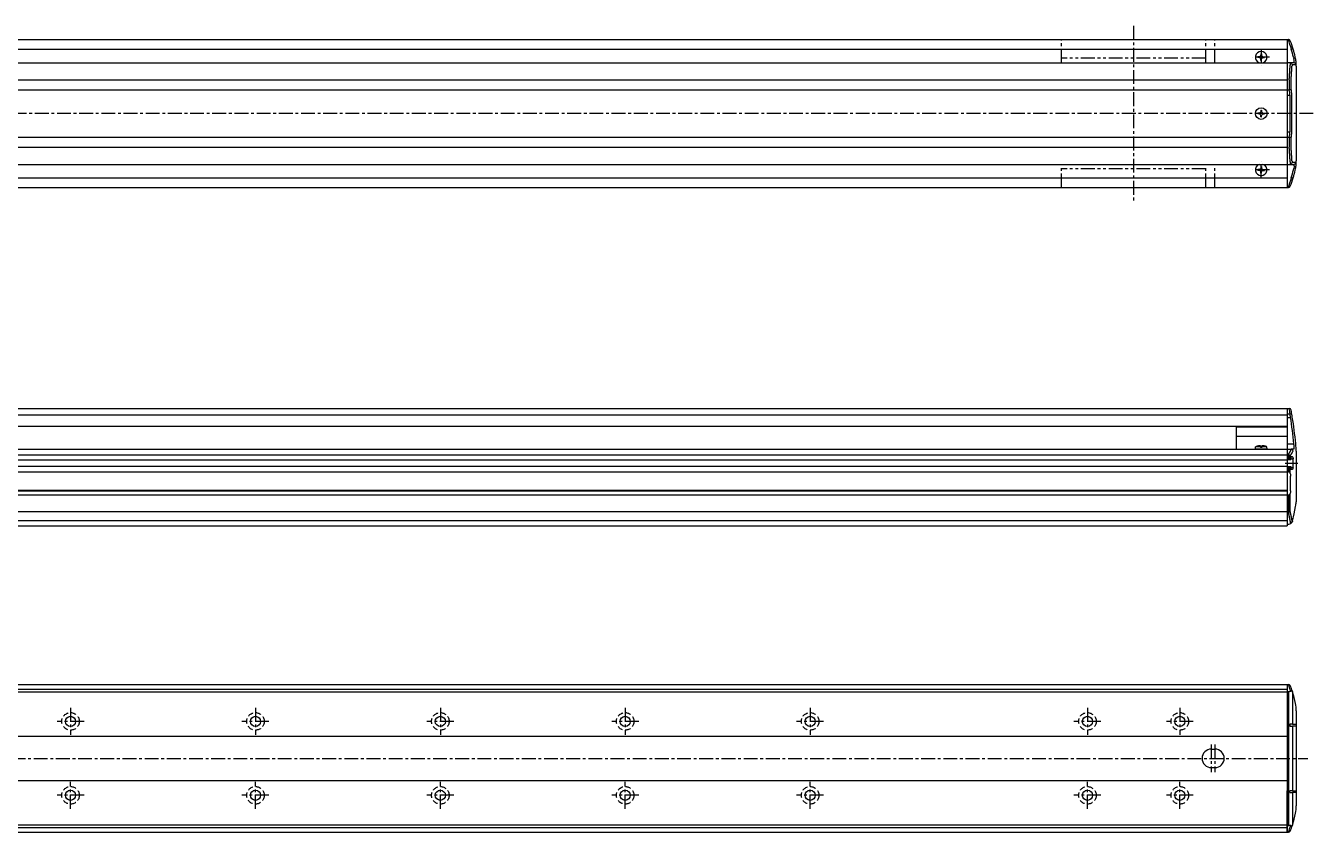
# Model space of a CAD drawing. Extents: x -693 to 700, y 35 to 506.
# Drawn here: x 3 to 700, y 69 to 506 of the extents above; entities that cross this region are included whole.
import ezdxf

# ---------------------------------------------------------------- set-up
doc = ezdxf.new("R2010")
doc.units = 0
for name, pattern in [('CENTER', [12, 7.5, -1.5, 1.5, -1.5]), ('DASHED', [4.5, 3, -1.5]), ('PHANTOM', [15, 7.5, -1.5, 1.5, -1.5, 1.5, -1.5])]:
    doc.linetypes.add(name, pattern=pattern)
doc.layers.get('0').update_dxf_attribs({"linetype": 'CONTINUOUS'})
doc.layers.add('CENTER', color=1, linetype='CENTER')

msp = doc.modelspace()

# ---------------------------------------------------------------- linework, layer by layer
at = {"color": 7, "linetype": 'CONTINUOUS'}
for p, q in [((-504.42, 498.26), (685.58, 498.26)), ((685.58, 498.26), (685.58, 418.26)), ((685.58, 498.26), (686.16, 498.26)), ((686.36, 498.26), (686.16, 498.26)), ((-258.42, 493.06), (685.58, 493.06)), ((669.83, 489.01), (669.83, 488.51)), ((670.58, 489.01), (669.83, 489.01)), ((670.58, 488.51), (669.83, 488.51)), ((671.33, 490.51), (671.33, 489.76)), ((671.33, 490.51), (671.83, 490.51)), ((671.33, 487.01), (671.33, 487.77)), ((671.83, 490.51), (671.83, 489.76)), ((671.83, 487.01), (671.83, 487.77)), ((672.57, 489.01), (673.33, 489.01)), ((672.57, 488.51), (673.33, 488.51)), ((673.33, 489.01), (673.33, 488.51)), ((687.97, 493.09), (687.82, 493.07)), ((688.97, 488.76), (689.18, 488.03)), ((690.16, 487.99), (689.94, 488.98)), ((-504.42, 485.76), (685.58, 485.76)), ((-258.42, 485.76), (685.58, 485.76)), ((671.33, 487.01), (671.83, 487.01)), ((689.25, 485.76), (685.58, 485.76)), ((688.41, 484.76), (690.24, 484.76)), ((690.48, 485.88), (690.48, 485.89)), ((690.58, 483.91), (690.58, 432.61)), ((-504.42, 476.53), (685.58, 476.53)), ((686.76, 476.51), (686.77, 476.51)), ((686.77, 476.51), (686.77, 471.02)), ((687.75, 471.6), (687.75, 476.34)), ((-504.42, 471), (685.58, 471)), ((685.58, 471.01), (686.66, 471.01)), ((685.58, 468.26), (687.09, 468.26)), ((686.77, 471.02), (686.66, 471.01)), ((687.09, 468.26), (687.09, 448.26)), ((688.08, 448.26), (688.08, 468.26)), ((671.33, 460.01), (671.33, 459.26)), ((671.33, 460.01), (671.83, 460.01)), ((671.83, 460.01), (671.83, 459.26)), ((669.83, 458.51), (669.83, 458.01)), ((670.58, 458.51), (669.83, 458.51)), ((670.58, 458.01), (669.83, 458.01)), ((671.33, 456.51), (671.33, 457.27)), ((671.33, 456.51), (671.83, 456.51)), ((671.83, 456.51), (671.83, 457.27)), ((672.57, 458.51), (673.33, 458.51)), ((672.57, 458.01), (673.33, 458.01)), ((673.33, 458.51), (673.33, 458.01)), ((685.58, 448.26), (687.09, 448.26)), ((-504.42, 445.53), (685.58, 445.53)), ((-504.42, 439.99), (685.58, 439.99)), ((685.58, 445.51), (686.66, 445.51)), ((686.66, 445.51), (686.77, 445.51)), ((686.77, 440.01), (686.76, 440.01)), ((686.77, 445.51), (686.77, 440.01)), ((687.75, 440.19), (687.75, 444.92)), ((-502.42, 430.76), (687.58, 430.76)), ((-258.42, 430.76), (685.58, 430.76)), ((669.83, 428.01), (669.83, 427.51)), ((670.58, 428.01), (669.83, 428.01)), ((670.58, 427.51), (669.83, 427.51)), ((671.33, 429.51), (671.33, 428.76)), ((671.33, 429.51), (671.83, 429.51)), ((671.33, 426.01), (671.33, 426.77)), ((671.33, 426.01), (671.83, 426.01)), ((671.83, 429.51), (671.83, 428.76)), ((671.83, 426.01), (671.83, 426.77)), ((672.57, 428.01), (673.33, 428.01)), ((672.57, 427.51), (673.33, 427.51)), ((673.33, 428.01), (673.33, 427.51)), ((685.58, 430.76), (689.25, 430.76)), ((690.24, 431.76), (688.41, 431.76)), ((688.97, 427.76), (689.18, 428.5)), ((689.94, 427.54), (690.16, 428.54)), ((690.48, 430.64), (690.48, 430.65)), ((-504.42, 418.26), (685.58, 418.26)), ((-258.42, 423.46), (685.58, 423.46)), ((685.58, 418.26), (686.16, 418.26)), ((686.16, 418.26), (686.36, 418.26)), ((687.97, 423.44), (687.82, 423.46)), ((-258.42, 298.59), (685.58, 298.59)), ((-258.42, 295.23), (685.58, 295.23)), ((685.58, 298.59), (685.58, 236.09)), ((685.58, 298.59), (685.58, 289.09)), ((685.58, 298.59), (686.76, 298.59)), ((685.58, 298.59), (685.58, 289.09)), ((685.58, 295.7), (687.27, 295.7)), ((685.58, 293.82), (687.43, 293.82)), ((686.77, 298.59), (686.76, 298.59)), ((-258.42, 289.09), (685.58, 289.09)), ((658.08, 289.09), (658.08, 276.59)), ((658.08, 288.62), (685.58, 288.62)), ((658.08, 283.63), (685.58, 283.63)), ((685.58, 279.59), (689.25, 279.59)), ((-504.42, 276.59), (685.58, 276.59)), ((-504.42, 273.59), (685.58, 273.59)), ((668.43, 276.59), (668.54, 277.89)), ((674.73, 276.59), (668.43, 276.59)), ((671.18, 277.89), (668.54, 277.89)), ((671.18, 278.48), (671.18, 277.49)), ((671.98, 277.49), (671.18, 277.49)), ((671.98, 278.48), (671.98, 277.49)), ((674.61, 277.89), (671.98, 277.89)), ((674.73, 276.59), (674.61, 277.89)), ((685.58, 276.59), (687.82, 276.59)), ((685.58, 276.59), (685.58, 235.09)), ((685.58, 273.59), (686.16, 273.59)), ((686.16, 273.59), (686.36, 273.57)), ((686.36, 273.57), (686.36, 270.99)), ((687.29, 270.99), (687.29, 273.01)), ((688.49, 272.44), (687.55, 272.44)), ((687.55, 272.44), (687.55, 270.99)), ((688.97, 276.59), (687.82, 276.59)), ((687.82, 276.59), (687.97, 276.58)), ((689.18, 276.68), (688.97, 276.59)), ((690.48, 276.91), (690.48, 276.89)), ((690.58, 275.59), (690.58, 248.09)), ((-504.42, 270.84), (685.58, 270.84)), ((-504.42, 267.34), (685.58, 267.34)), ((685.58, 270.99), (687.55, 270.99)), ((685.58, 267.19), (687.55, 267.19)), ((686.36, 267.19), (686.36, 264.32)), ((687.29, 263.52), (687.29, 267.19)), ((687.55, 271.44), (688.81, 271.44)), ((687.55, 267.19), (687.55, 265.74)), ((687.55, 266.74), (688.81, 266.74)), ((687.55, 265.74), (688.49, 265.74)), ((688.81, 266.74), (688.81, 271.44)), ((-504.42, 264.32), (685.58, 264.32)), ((685.58, 264.32), (686.36, 264.32)), ((687.43, 254.09), (687.43, 262.09)), ((-504.42, 254.39), (685.58, 254.39)), ((-504.42, 254.09), (685.58, 254.09)), ((-504.42, 251.85), (685.58, 251.85)), ((685.58, 251.85), (686.36, 251.85)), ((686.36, 251.85), (686.36, 242.59)), ((687.29, 242.85), (687.29, 252.65)), ((-504.42, 242.85), (685.58, 242.85)), ((-504.42, 238.09), (685.58, 238.09)), ((685.58, 242.59), (686.31, 242.59)), ((686.36, 242.59), (686.31, 242.59)), ((688.47, 237.62), (688.43, 237.48)), ((-504.42, 235.09), (685.58, 235.09)), ((685.58, 236.09), (686.52, 236.09)), ((-504.42, 149.3), (685.58, 149.3)), ((-504.42, 146.7), (685.58, 146.7)), ((685.58, 149.3), (685.58, 69.3)), ((685.58, 149.3), (685.58, 126.85)), ((685.58, 149.3), (686.31, 149.3)), ((686.31, 149.3), (686.36, 149.3)), ((-504.42, 145.3), (685.58, 145.3)), ((685.58, 145.55), (686.52, 145.55)), ((686.52, 73.05), (686.52, 145.55)), ((688.43, 145.51), (688.47, 145.38)), ((688.47, 145.38), (688.47, 127.8)), ((690.58, 134.95), (690.58, 83.65)), ((686.03, 127.8), (685.58, 127.8)), ((685.58, 126.85), (686.03, 126.85)), ((686.03, 127.8), (686.03, 90.8)), ((688.47, 127.8), (687.08, 127.8)), ((687.08, 127.8), (687.08, 126.8)), ((687.08, 126.8), (688.47, 126.8)), ((688.47, 127.8), (690.41, 127.8)), ((688.47, 126.8), (688.47, 91.8)), ((690.41, 126.8), (688.47, 126.8)), ((690.41, 127.8), (690.58, 127.75)), ((690.58, 126.74), (690.41, 126.8)), ((-504.42, 121.3), (685.58, 121.3)), ((644.58, 114.3), (646.58, 114.3)), ((644.58, 104.3), (646.58, 104.3)), ((-504.42, 97.3), (685.58, 97.3)), ((686.03, 91.76), (685.58, 91.75)), ((685.58, 69.3), (685.58, 91.75)), ((686.03, 90.8), (685.58, 90.8)), ((688.47, 91.8), (687.08, 91.8)), ((687.08, 90.8), (687.08, 91.8)), ((687.08, 90.8), (688.47, 90.8)), ((688.47, 91.8), (690.41, 91.8)), ((688.47, 90.8), (688.47, 73.22)), ((690.41, 90.8), (688.47, 90.8)), ((690.41, 91.8), (690.58, 91.86)), ((690.58, 90.86), (690.41, 90.8)), ((-504.42, 73.3), (685.58, 73.3)), ((-504.42, 71.9), (685.58, 71.9)), ((685.58, 73.05), (686.52, 73.05)), ((688.47, 73.22), (688.43, 73.09)), ((-504.42, 69.3), (685.58, 69.3)), ((685.58, 69.3), (686.31, 69.3)), ((686.36, 69.3), (686.31, 69.3))]:
    msp.add_line(p, q, dxfattribs=at)
at = {"color": 3, "linetype": 'PHANTOM'}
for p, q in [((563.58, 485.76), (563.58, 498.26)), ((641.58, 485.76), (641.58, 498.26)), ((646.58, 485.76), (646.58, 498.26)), ((641.58, 488.26), (563.58, 488.26)), ((563.58, 418.26), (563.58, 430.76)), ((641.58, 428.26), (563.58, 428.26)), ((641.58, 418.26), (641.58, 430.76)), ((646.58, 418.26), (646.58, 430.76))]:
    msp.add_line(p, q, dxfattribs=at)
at = {"color": 7, "linetype": 'CONTINUOUS'}
for points in [[(688.86, 493.09), (688.86, 493.09), (688.85, 493.11), (688.74, 493.17), (688.54, 493.18), (688.28, 493.15), (687.97, 493.09)], [(689.48, 486.57), (689.39, 487.13), (689.18, 488.03)], [(689.48, 429.96), (689.39, 429.4), (689.18, 428.5)], [(688.86, 423.44), (688.86, 423.44), (688.85, 423.42), (688.74, 423.36), (688.54, 423.35), (688.28, 423.38), (687.97, 423.44)], [(687.43, 293.82), (687.39, 294.24), (687.34, 294.87), (687.3, 295.37), (687.27, 295.7)], [(688.49, 272.44), (688.5, 272.44), (688.61, 272.37), (688.7, 272.2), (688.76, 271.96), (688.8, 271.66), (688.81, 271.44)], [(689.18, 276.68), (689.39, 277.07), (689.48, 277.54)], [(688.81, 266.74), (688.81, 266.64), (688.78, 266.32), (688.72, 266.03), (688.63, 265.83), (688.52, 265.74), (688.49, 265.74)], [(687.29, 263.52), (687.37, 263.03), (687.43, 262.09)], [(687.43, 254.09), (687.41, 253.54), (687.29, 252.65)], [(688.47, 237.62), (689.38, 241.71), (690.16, 245.67)], [(688.43, 145.51), (688.38, 145.61), (688.23, 145.74), (687.98, 145.8), (687.58, 145.73)], [(690.16, 139.03), (689.38, 142.3), (688.47, 145.38)], [(688.47, 73.22), (689.38, 76.31), (690.16, 79.58)], [(687.58, 72.88), (687.79, 72.82), (688.1, 72.82), (688.32, 72.92), (688.43, 73.09)]]:
    msp.add_lwpolyline(points, dxfattribs=at)
for points in [[(686.76, 476.51, 0), (686.76, 476.58, 0), (686.77, 476.64, 0), (686.77, 476.7, 0), (686.77, 476.76, 0), (686.78, 476.82, 0), (686.78, 476.89, 0), (686.79, 476.95, 0), (686.79, 477.01, 0), (686.79, 477.07, 0), (686.8, 477.13, 0), (686.8, 477.19, 0), (686.81, 477.26, 0), (686.81, 477.32, 0), (686.82, 477.38, 0), (686.82, 477.44, 0), (686.82, 477.5, 0), (686.83, 477.57, 0), (686.83, 477.63, 0), (686.84, 477.69, 0), (686.84, 477.75, 0), (686.85, 477.81, 0), (686.85, 477.88, 0), (686.85, 477.94, 0), (686.86, 478, 0), (686.86, 478.06, 0), (686.87, 478.12, 0), (686.87, 478.19, 0), (686.87, 478.25, 0), (686.88, 478.31, 0), (686.88, 478.37, 0), (686.89, 478.43, 0), (686.89, 478.5, 0), (686.89, 478.56, 0), (686.9, 478.62, 0), (686.9, 478.68, 0), (686.91, 478.74, 0), (686.91, 478.81, 0), (686.91, 478.87, 0), (686.92, 478.93, 0), (686.92, 478.99, 0), (686.93, 479.05, 0), (686.93, 479.12, 0), (686.93, 479.18, 0), (686.94, 479.24, 0), (686.94, 479.3, 0), (686.95, 479.36, 0), (686.95, 479.42, 0), (686.96, 479.49, 0), (686.96, 479.55, 0), (686.96, 479.61, 0), (686.97, 479.67, 0), (686.97, 479.74, 0), (686.98, 479.8, 0), (686.98, 479.86, 0), (686.98, 479.92, 0), (686.99, 479.98, 0), (686.99, 480.05, 0), (687, 480.11, 0), (687, 480.17, 0), (687, 480.23, 0), (687.01, 480.29, 0), (687.01, 480.36, 0), (687.01, 480.42, 0), (687.02, 480.48, 0), (687.02, 480.54, 0), (687.03, 480.6, 0), (687.03, 480.67, 0), (687.03, 480.73, 0), (687.04, 480.79, 0), (687.04, 480.85, 0), (687.05, 480.91, 0), (687.05, 480.98, 0), (687.05, 481.04, 0), (687.06, 481.1, 0), (687.06, 481.16, 0), (687.07, 481.22, 0), (687.07, 481.29, 0), (687.08, 481.35, 0), (687.08, 481.41, 0), (687.08, 481.47, 0), (687.09, 481.53, 0), (687.09, 481.59, 0), (687.1, 481.66, 0), (687.1, 481.72, 0), (687.1, 481.78, 0), (687.11, 481.84, 0), (687.11, 481.9, 0), (687.11, 481.97, 0), (687.12, 482.03, 0), (687.12, 482.09, 0), (687.13, 482.15, 0), (687.13, 482.21, 0), (687.13, 482.28, 0), (687.14, 482.34, 0), (687.14, 482.4, 0), (687.15, 482.46, 0), (687.15, 482.52, 0), (687.15, 482.59, 0), (687.16, 482.65, 0), (687.16, 482.71, 0), (687.16, 482.77, 0), (687.17, 482.83, 0), (687.17, 482.9, 0), (687.18, 482.96, 0), (687.18, 483.02, 0), (687.18, 483.08, 0), (687.19, 483.14, 0), (687.19, 483.21, 0), (687.2, 483.27, 0), (687.2, 483.33, 0), (687.2, 483.39, 0), (687.21, 483.45, 0), (687.21, 483.52, 0), (687.22, 483.58, 0), (687.22, 483.64, 0), (687.22, 483.7, 0), (687.23, 483.77, 0), (687.23, 483.83, 0), (687.23, 483.89, 0), (687.24, 483.95, 0), (687.24, 484.01, 0), (687.25, 484.08, 0), (687.25, 484.14, 0), (687.25, 484.2, 0), (687.26, 484.26, 0), (687.26, 484.32, 0), (687.27, 484.39, 0), (687.27, 484.45, 0)], [(687.75, 476.34, 0), (687.76, 476.4, 0), (687.76, 476.46, 0), (687.76, 476.52, 0), (687.77, 476.58, 0), (687.77, 476.64, 0), (687.78, 476.7, 0), (687.78, 476.76, 0), (687.78, 476.82, 0), (687.79, 476.88, 0), (687.79, 476.94, 0), (687.8, 477, 0), (687.8, 477.06, 0), (687.8, 477.13, 0), (687.81, 477.19, 0), (687.81, 477.25, 0), (687.82, 477.31, 0), (687.82, 477.37, 0), (687.83, 477.43, 0), (687.83, 477.49, 0), (687.83, 477.55, 0), (687.84, 477.61, 0), (687.84, 477.67, 0), (687.85, 477.73, 0), (687.85, 477.79, 0), (687.85, 477.85, 0), (687.86, 477.91, 0), (687.86, 477.97, 0), (687.87, 478.04, 0), (687.87, 478.1, 0), (687.87, 478.16, 0), (687.88, 478.22, 0), (687.88, 478.28, 0), (687.89, 478.34, 0), (687.89, 478.4, 0), (687.89, 478.46, 0), (687.9, 478.52, 0), (687.9, 478.58, 0), (687.91, 478.64, 0), (687.91, 478.7, 0), (687.91, 478.76, 0), (687.92, 478.82, 0), (687.92, 478.88, 0), (687.93, 478.94, 0), (687.93, 479.01, 0), (687.93, 479.07, 0), (687.94, 479.13, 0), (687.94, 479.19, 0), (687.95, 479.25, 0), (687.95, 479.31, 0), (687.95, 479.37, 0), (687.96, 479.43, 0), (687.96, 479.49, 0), (687.97, 479.55, 0), (687.97, 479.61, 0), (687.97, 479.67, 0), (687.98, 479.73, 0), (687.98, 479.8, 0), (687.99, 479.86, 0), (687.99, 479.92, 0), (687.99, 479.98, 0), (688, 480.04, 0), (688, 480.1, 0), (688, 480.16, 0), (688.01, 480.22, 0), (688.01, 480.28, 0), (688.02, 480.34, 0), (688.02, 480.4, 0), (688.02, 480.46, 0), (688.03, 480.52, 0), (688.03, 480.58, 0), (688.04, 480.64, 0), (688.04, 480.7, 0), (688.04, 480.77, 0), (688.05, 480.83, 0), (688.05, 480.89, 0), (688.06, 480.95, 0), (688.06, 481.01, 0), (688.06, 481.07, 0), (688.07, 481.13, 0), (688.07, 481.19, 0), (688.08, 481.25, 0), (688.08, 481.31, 0), (688.08, 481.37, 0), (688.09, 481.43, 0), (688.09, 481.49, 0), (688.1, 481.55, 0), (688.1, 481.62, 0), (688.1, 481.68, 0), (688.11, 481.74, 0), (688.11, 481.8, 0), (688.11, 481.86, 0), (688.12, 481.92, 0), (688.12, 481.98, 0), (688.13, 482.04, 0), (688.13, 482.1, 0), (688.13, 482.16, 0), (688.14, 482.22, 0), (688.14, 482.28, 0), (688.14, 482.35, 0), (688.15, 482.4, 0), (688.15, 482.47, 0), (688.16, 482.53, 0), (688.16, 482.59, 0), (688.16, 482.65, 0), (688.17, 482.71, 0), (688.17, 482.77, 0), (688.18, 482.83, 0), (688.18, 482.89, 0), (688.18, 482.95, 0), (688.19, 483.01, 0), (688.19, 483.07, 0), (688.2, 483.13, 0), (688.2, 483.19, 0), (688.2, 483.26, 0), (688.21, 483.32, 0), (688.21, 483.38, 0), (688.21, 483.44, 0), (688.22, 483.5, 0), (688.22, 483.56, 0), (688.23, 483.62, 0), (688.23, 483.68, 0), (688.23, 483.74, 0), (688.24, 483.8, 0), (688.24, 483.86, 0), (688.25, 483.92, 0), (688.25, 483.99, 0), (688.25, 484.05, 0), (688.26, 484.11, 0)], [(687.27, 432.08, 0), (687.27, 432.14, 0), (687.26, 432.2, 0), (687.26, 432.27, 0), (687.25, 432.33, 0), (687.25, 432.39, 0), (687.25, 432.45, 0), (687.24, 432.51, 0), (687.24, 432.58, 0), (687.23, 432.64, 0), (687.23, 432.7, 0), (687.23, 432.76, 0), (687.22, 432.82, 0), (687.22, 432.89, 0), (687.22, 432.95, 0), (687.21, 433.01, 0), (687.21, 433.07, 0), (687.2, 433.13, 0), (687.2, 433.2, 0), (687.2, 433.26, 0), (687.19, 433.32, 0), (687.19, 433.38, 0), (687.18, 433.44, 0), (687.18, 433.51, 0), (687.18, 433.57, 0), (687.17, 433.63, 0), (687.17, 433.69, 0), (687.16, 433.76, 0), (687.16, 433.82, 0), (687.16, 433.88, 0), (687.15, 433.94, 0), (687.15, 434, 0), (687.15, 434.07, 0), (687.14, 434.13, 0), (687.14, 434.19, 0), (687.13, 434.25, 0), (687.13, 434.31, 0), (687.13, 434.38, 0), (687.12, 434.44, 0), (687.12, 434.5, 0), (687.11, 434.56, 0), (687.11, 434.62, 0), (687.11, 434.69, 0), (687.1, 434.75, 0), (687.1, 434.81, 0), (687.1, 434.87, 0), (687.09, 434.93, 0), (687.09, 435, 0), (687.08, 435.06, 0), (687.08, 435.12, 0), (687.08, 435.18, 0), (687.07, 435.24, 0), (687.07, 435.31, 0), (687.06, 435.37, 0), (687.06, 435.43, 0), (687.05, 435.49, 0), (687.05, 435.55, 0), (687.05, 435.62, 0), (687.04, 435.68, 0), (687.04, 435.74, 0), (687.03, 435.8, 0), (687.03, 435.86, 0), (687.03, 435.93, 0), (687.02, 435.99, 0), (687.02, 436.05, 0), (687.01, 436.11, 0), (687.01, 436.17, 0), (687.01, 436.24, 0), (687, 436.3, 0), (687, 436.36, 0), (687, 436.42, 0), (686.99, 436.48, 0), (686.99, 436.55, 0), (686.98, 436.61, 0), (686.98, 436.67, 0), (686.98, 436.73, 0), (686.97, 436.79, 0), (686.97, 436.86, 0), (686.96, 436.92, 0), (686.96, 436.98, 0), (686.96, 437.04, 0), (686.95, 437.1, 0), (686.95, 437.17, 0), (686.94, 437.23, 0), (686.94, 437.29, 0), (686.93, 437.35, 0), (686.93, 437.41, 0), (686.93, 437.48, 0), (686.92, 437.54, 0), (686.92, 437.6, 0), (686.91, 437.66, 0), (686.91, 437.72, 0), (686.91, 437.79, 0), (686.9, 437.85, 0), (686.9, 437.91, 0), (686.89, 437.97, 0), (686.89, 438.03, 0), (686.89, 438.1, 0), (686.88, 438.16, 0), (686.88, 438.22, 0), (686.87, 438.28, 0), (686.87, 438.34, 0), (686.87, 438.4, 0), (686.86, 438.47, 0), (686.86, 438.53, 0), (686.85, 438.59, 0), (686.85, 438.65, 0), (686.85, 438.71, 0), (686.84, 438.78, 0), (686.84, 438.84, 0), (686.83, 438.9, 0), (686.83, 438.96, 0), (686.82, 439.02, 0), (686.82, 439.09, 0), (686.82, 439.15, 0), (686.81, 439.21, 0), (686.81, 439.27, 0), (686.8, 439.33, 0), (686.8, 439.39, 0), (686.79, 439.46, 0), (686.79, 439.52, 0), (686.79, 439.58, 0), (686.78, 439.64, 0), (686.78, 439.7, 0), (686.77, 439.77, 0), (686.77, 439.83, 0), (686.77, 439.89, 0), (686.76, 439.95, 0), (686.76, 440.01, 0)], [(688.26, 432.42, 0), (688.25, 432.48, 0), (688.25, 432.54, 0), (688.25, 432.61, 0), (688.24, 432.66, 0), (688.24, 432.73, 0), (688.23, 432.79, 0), (688.23, 432.85, 0), (688.23, 432.91, 0), (688.22, 432.97, 0), (688.22, 433.03, 0), (688.21, 433.09, 0), (688.21, 433.15, 0), (688.21, 433.21, 0), (688.2, 433.27, 0), (688.2, 433.33, 0), (688.2, 433.39, 0), (688.19, 433.45, 0), (688.19, 433.52, 0), (688.18, 433.58, 0), (688.18, 433.64, 0), (688.18, 433.7, 0), (688.17, 433.76, 0), (688.17, 433.82, 0), (688.16, 433.88, 0), (688.16, 433.94, 0), (688.16, 434, 0), (688.15, 434.06, 0), (688.15, 434.12, 0), (688.14, 434.18, 0), (688.14, 434.25, 0), (688.14, 434.31, 0), (688.13, 434.37, 0), (688.13, 434.43, 0), (688.13, 434.49, 0), (688.12, 434.55, 0), (688.12, 434.61, 0), (688.11, 434.67, 0), (688.11, 434.73, 0), (688.11, 434.79, 0), (688.1, 434.85, 0), (688.1, 434.91, 0), (688.1, 434.97, 0), (688.09, 435.03, 0), (688.09, 435.1, 0), (688.08, 435.16, 0), (688.08, 435.22, 0), (688.08, 435.28, 0), (688.07, 435.34, 0), (688.07, 435.4, 0), (688.06, 435.46, 0), (688.06, 435.52, 0), (688.06, 435.58, 0), (688.05, 435.64, 0), (688.05, 435.7, 0), (688.04, 435.76, 0), (688.04, 435.82, 0), (688.04, 435.88, 0), (688.03, 435.94, 0), (688.03, 436, 0), (688.02, 436.07, 0), (688.02, 436.13, 0), (688.02, 436.19, 0), (688.01, 436.25, 0), (688.01, 436.31, 0), (688, 436.37, 0), (688, 436.43, 0), (688, 436.49, 0), (687.99, 436.55, 0), (687.99, 436.61, 0), (687.99, 436.67, 0), (687.98, 436.73, 0), (687.98, 436.79, 0), (687.97, 436.85, 0), (687.97, 436.92, 0), (687.97, 436.98, 0), (687.96, 437.04, 0), (687.96, 437.1, 0), (687.95, 437.16, 0), (687.95, 437.22, 0), (687.95, 437.28, 0), (687.94, 437.34, 0), (687.94, 437.4, 0), (687.93, 437.46, 0), (687.93, 437.52, 0), (687.93, 437.58, 0), (687.92, 437.64, 0), (687.92, 437.7, 0), (687.91, 437.76, 0), (687.91, 437.83, 0), (687.91, 437.89, 0), (687.9, 437.95, 0), (687.9, 438.01, 0), (687.89, 438.07, 0), (687.89, 438.13, 0), (687.89, 438.19, 0), (687.88, 438.25, 0), (687.88, 438.31, 0), (687.87, 438.37, 0), (687.87, 438.43, 0), (687.87, 438.49, 0), (687.86, 438.55, 0), (687.86, 438.61, 0), (687.85, 438.68, 0), (687.85, 438.74, 0), (687.85, 438.8, 0), (687.84, 438.86, 0), (687.84, 438.92, 0), (687.83, 438.98, 0), (687.83, 439.04, 0), (687.83, 439.1, 0), (687.82, 439.16, 0), (687.82, 439.22, 0), (687.81, 439.28, 0), (687.81, 439.34, 0), (687.8, 439.4, 0), (687.8, 439.46, 0), (687.8, 439.52, 0), (687.79, 439.58, 0), (687.79, 439.64, 0), (687.78, 439.71, 0), (687.78, 439.77, 0), (687.78, 439.83, 0), (687.77, 439.89, 0), (687.77, 439.95, 0), (687.76, 440.01, 0), (687.76, 440.07, 0), (687.76, 440.13, 0), (687.75, 440.19, 0)], [(671.18, 278.48, 0), (671.16, 278.48, 0), (671.13, 278.48, 0), (671.11, 278.47, 0), (671.09, 278.47, 0), (671.07, 278.47, 0), (671.05, 278.47, 0), (671.03, 278.47, 0), (671.01, 278.47, 0), (670.99, 278.46, 0), (670.97, 278.46, 0), (670.94, 278.46, 0), (670.92, 278.46, 0), (670.9, 278.46, 0), (670.88, 278.46, 0), (670.86, 278.45, 0), (670.84, 278.45, 0), (670.82, 278.45, 0), (670.8, 278.45, 0), (670.77, 278.45, 0), (670.75, 278.44, 0), (670.73, 278.44, 0), (670.71, 278.44, 0), (670.69, 278.44, 0), (670.67, 278.44, 0), (670.65, 278.43, 0), (670.63, 278.43, 0), (670.61, 278.43, 0), (670.59, 278.43, 0), (670.56, 278.42, 0), (670.54, 278.42, 0), (670.52, 278.42, 0), (670.5, 278.41, 0), (670.48, 278.41, 0), (670.46, 278.41, 0), (670.44, 278.4, 0), (670.42, 278.4, 0), (670.4, 278.4, 0), (670.38, 278.4, 0), (670.35, 278.39, 0), (670.33, 278.39, 0), (670.31, 278.39, 0), (670.29, 278.38, 0), (670.27, 278.38, 0), (670.25, 278.38, 0), (670.23, 278.37, 0), (670.21, 278.37, 0), (670.19, 278.37, 0), (670.17, 278.36, 0), (670.14, 278.36, 0), (670.12, 278.35, 0), (670.1, 278.35, 0), (670.08, 278.35, 0), (670.06, 278.34, 0), (670.04, 278.34, 0), (670.02, 278.33, 0), (670, 278.33, 0), (669.98, 278.32, 0), (669.96, 278.32, 0), (669.94, 278.32, 0), (669.92, 278.31, 0), (669.9, 278.31, 0), (669.88, 278.3, 0), (669.85, 278.3, 0), (669.83, 278.29, 0), (669.81, 278.29, 0), (669.79, 278.29, 0), (669.77, 278.28, 0), (669.75, 278.27, 0), (669.73, 278.27, 0), (669.71, 278.26, 0), (669.69, 278.26, 0), (669.67, 278.25, 0), (669.65, 278.25, 0), (669.63, 278.25, 0), (669.61, 278.24, 0), (669.59, 278.24, 0), (669.57, 278.23, 0), (669.55, 278.22, 0), (669.52, 278.22, 0), (669.5, 278.21, 0), (669.48, 278.21, 0), (669.46, 278.2, 0), (669.44, 278.2, 0), (669.42, 278.19, 0), (669.4, 278.19, 0), (669.38, 278.18, 0), (669.36, 278.17, 0), (669.34, 278.17, 0), (669.32, 278.16, 0), (669.3, 278.15, 0), (669.28, 278.15, 0), (669.26, 278.14, 0), (669.24, 278.14, 0), (669.22, 278.13, 0), (669.2, 278.12, 0), (669.18, 278.12, 0), (669.16, 278.11, 0), (669.14, 278.11, 0), (669.12, 278.1, 0), (669.1, 278.09, 0), (669.08, 278.09, 0), (669.06, 278.08, 0), (669.04, 278.07, 0), (669.02, 278.06, 0), (669, 278.06, 0), (668.98, 278.05, 0), (668.96, 278.05, 0), (668.94, 278.04, 0), (668.92, 278.03, 0), (668.9, 278.02, 0), (668.88, 278.02, 0), (668.86, 278.01, 0), (668.84, 278, 0), (668.82, 278, 0), (668.8, 277.99, 0), (668.78, 277.98, 0), (668.76, 277.97, 0), (668.74, 277.96, 0), (668.72, 277.96, 0), (668.7, 277.95, 0), (668.68, 277.94, 0), (668.66, 277.93, 0), (668.64, 277.93, 0), (668.62, 277.92, 0), (668.6, 277.91, 0), (668.58, 277.9, 0), (668.56, 277.89, 0), (668.54, 277.89, 0)], [(674.61, 277.89, 0), (674.59, 277.89, 0), (674.57, 277.9, 0), (674.55, 277.91, 0), (674.53, 277.92, 0), (674.51, 277.93, 0), (674.5, 277.93, 0), (674.48, 277.94, 0), (674.46, 277.95, 0), (674.44, 277.96, 0), (674.42, 277.96, 0), (674.4, 277.97, 0), (674.38, 277.98, 0), (674.36, 277.99, 0), (674.34, 278, 0), (674.32, 278, 0), (674.3, 278.01, 0), (674.28, 278.02, 0), (674.26, 278.02, 0), (674.24, 278.03, 0), (674.22, 278.04, 0), (674.2, 278.05, 0), (674.18, 278.05, 0), (674.16, 278.06, 0), (674.14, 278.06, 0), (674.12, 278.07, 0), (674.1, 278.08, 0), (674.08, 278.09, 0), (674.06, 278.09, 0), (674.04, 278.1, 0), (674.02, 278.11, 0), (674, 278.11, 0), (673.98, 278.12, 0), (673.95, 278.12, 0), (673.93, 278.13, 0), (673.91, 278.14, 0), (673.89, 278.14, 0), (673.87, 278.15, 0), (673.85, 278.15, 0), (673.83, 278.16, 0), (673.81, 278.17, 0), (673.79, 278.17, 0), (673.77, 278.18, 0), (673.75, 278.19, 0), (673.73, 278.19, 0), (673.71, 278.2, 0), (673.69, 278.2, 0), (673.67, 278.21, 0), (673.65, 278.21, 0), (673.63, 278.22, 0), (673.61, 278.22, 0), (673.59, 278.23, 0), (673.57, 278.24, 0), (673.55, 278.24, 0), (673.53, 278.25, 0), (673.51, 278.25, 0), (673.49, 278.25, 0), (673.47, 278.26, 0), (673.44, 278.26, 0), (673.42, 278.27, 0), (673.4, 278.27, 0), (673.38, 278.28, 0), (673.36, 278.29, 0), (673.34, 278.29, 0), (673.32, 278.29, 0), (673.3, 278.3, 0), (673.28, 278.3, 0), (673.26, 278.31, 0), (673.24, 278.31, 0), (673.22, 278.32, 0), (673.2, 278.32, 0), (673.17, 278.32, 0), (673.15, 278.33, 0), (673.13, 278.33, 0), (673.11, 278.34, 0), (673.09, 278.34, 0), (673.07, 278.35, 0), (673.05, 278.35, 0), (673.03, 278.35, 0), (673.01, 278.36, 0), (672.99, 278.36, 0), (672.97, 278.37, 0), (672.95, 278.37, 0), (672.92, 278.37, 0), (672.9, 278.38, 0), (672.88, 278.38, 0), (672.86, 278.38, 0), (672.84, 278.39, 0), (672.82, 278.39, 0), (672.8, 278.39, 0), (672.78, 278.4, 0), (672.76, 278.4, 0), (672.74, 278.4, 0), (672.72, 278.4, 0), (672.69, 278.41, 0), (672.67, 278.41, 0), (672.65, 278.41, 0), (672.63, 278.42, 0), (672.61, 278.42, 0), (672.59, 278.42, 0), (672.57, 278.43, 0), (672.55, 278.43, 0), (672.53, 278.43, 0), (672.5, 278.43, 0), (672.48, 278.44, 0), (672.46, 278.44, 0), (672.44, 278.44, 0), (672.42, 278.44, 0), (672.4, 278.44, 0), (672.38, 278.45, 0), (672.36, 278.45, 0), (672.34, 278.45, 0), (672.32, 278.45, 0), (672.29, 278.45, 0), (672.27, 278.46, 0), (672.25, 278.46, 0), (672.23, 278.46, 0), (672.21, 278.46, 0), (672.19, 278.46, 0), (672.17, 278.46, 0), (672.15, 278.47, 0), (672.12, 278.47, 0), (672.1, 278.47, 0), (672.08, 278.47, 0), (672.06, 278.47, 0), (672.04, 278.47, 0), (672.02, 278.48, 0), (672, 278.48, 0), (671.98, 278.48, 0)], [(686.16, 273.59, 0), (686.18, 273.61, 0), (686.19, 273.63, 0), (686.21, 273.66, 0), (686.23, 273.68, 0), (686.24, 273.7, 0), (686.26, 273.73, 0), (686.27, 273.75, 0), (686.29, 273.77, 0), (686.3, 273.79, 0), (686.32, 273.82, 0), (686.34, 273.84, 0), (686.35, 273.86, 0), (686.37, 273.89, 0), (686.38, 273.91, 0), (686.4, 273.93, 0), (686.41, 273.95, 0), (686.43, 273.98, 0), (686.44, 274, 0), (686.46, 274.02, 0), (686.48, 274.05, 0), (686.49, 274.07, 0), (686.51, 274.09, 0), (686.52, 274.12, 0), (686.54, 274.14, 0), (686.55, 274.16, 0), (686.57, 274.19, 0), (686.58, 274.21, 0), (686.6, 274.23, 0), (686.61, 274.26, 0), (686.63, 274.28, 0), (686.64, 274.3, 0), (686.66, 274.32, 0), (686.67, 274.35, 0), (686.69, 274.37, 0), (686.7, 274.39, 0), (686.72, 274.42, 0), (686.73, 274.44, 0), (686.75, 274.46, 0), (686.76, 274.49, 0), (686.78, 274.51, 0), (686.79, 274.53, 0), (686.81, 274.56, 0), (686.82, 274.58, 0), (686.84, 274.6, 0), (686.85, 274.63, 0), (686.87, 274.65, 0), (686.88, 274.67, 0), (686.89, 274.7, 0), (686.91, 274.72, 0), (686.92, 274.74, 0), (686.94, 274.77, 0), (686.95, 274.79, 0), (686.97, 274.81, 0), (686.98, 274.84, 0), (687, 274.86, 0), (687.01, 274.88, 0), (687.02, 274.91, 0), (687.04, 274.93, 0), (687.05, 274.95, 0), (687.07, 274.98, 0), (687.08, 275, 0), (687.1, 275.02, 0), (687.11, 275.05, 0), (687.12, 275.07, 0), (687.14, 275.09, 0), (687.15, 275.12, 0), (687.17, 275.14, 0), (687.18, 275.16, 0), (687.19, 275.19, 0), (687.21, 275.21, 0), (687.22, 275.23, 0), (687.24, 275.26, 0), (687.25, 275.28, 0), (687.26, 275.3, 0), (687.28, 275.33, 0), (687.29, 275.35, 0), (687.3, 275.37, 0), (687.32, 275.4, 0), (687.33, 275.42, 0), (687.35, 275.44, 0), (687.36, 275.47, 0), (687.37, 275.49, 0), (687.39, 275.51, 0), (687.4, 275.54, 0), (687.41, 275.56, 0), (687.43, 275.58, 0), (687.44, 275.61, 0), (687.46, 275.63, 0), (687.47, 275.65, 0), (687.48, 275.68, 0), (687.5, 275.7, 0), (687.51, 275.73, 0), (687.52, 275.75, 0), (687.53, 275.77, 0), (687.55, 275.8, 0), (687.56, 275.82, 0), (687.57, 275.84, 0), (687.59, 275.87, 0), (687.6, 275.89, 0), (687.61, 275.91, 0), (687.63, 275.94, 0), (687.64, 275.96, 0), (687.65, 275.99, 0), (687.66, 276.01, 0), (687.68, 276.03, 0), (687.69, 276.06, 0), (687.7, 276.08, 0), (687.72, 276.1, 0), (687.73, 276.13, 0), (687.74, 276.15, 0), (687.75, 276.17, 0), (687.77, 276.2, 0), (687.78, 276.22, 0), (687.79, 276.25, 0), (687.81, 276.27, 0), (687.82, 276.29, 0), (687.83, 276.32, 0), (687.84, 276.34, 0), (687.86, 276.36, 0), (687.87, 276.39, 0), (687.88, 276.41, 0), (687.89, 276.43, 0), (687.91, 276.46, 0), (687.92, 276.48, 0), (687.93, 276.5, 0), (687.94, 276.53, 0), (687.96, 276.55, 0), (687.97, 276.58, 0)], [(687.29, 273.01, 0), (687.3, 273.03, 0), (687.32, 273.05, 0), (687.33, 273.07, 0), (687.35, 273.09, 0), (687.36, 273.11, 0), (687.37, 273.13, 0), (687.39, 273.15, 0), (687.4, 273.17, 0), (687.41, 273.19, 0), (687.43, 273.21, 0), (687.44, 273.23, 0), (687.45, 273.25, 0), (687.47, 273.27, 0), (687.48, 273.29, 0), (687.49, 273.31, 0), (687.51, 273.33, 0), (687.52, 273.35, 0), (687.53, 273.37, 0), (687.55, 273.39, 0), (687.56, 273.41, 0), (687.57, 273.43, 0), (687.59, 273.45, 0), (687.6, 273.47, 0), (687.61, 273.49, 0), (687.63, 273.51, 0), (687.64, 273.53, 0), (687.65, 273.55, 0), (687.66, 273.57, 0), (687.68, 273.59, 0), (687.69, 273.61, 0), (687.7, 273.63, 0), (687.72, 273.65, 0), (687.73, 273.67, 0), (687.74, 273.69, 0), (687.76, 273.71, 0), (687.77, 273.73, 0), (687.78, 273.75, 0), (687.79, 273.77, 0), (687.81, 273.79, 0), (687.82, 273.81, 0), (687.83, 273.83, 0), (687.85, 273.85, 0), (687.86, 273.87, 0), (687.87, 273.89, 0), (687.88, 273.91, 0), (687.9, 273.93, 0), (687.91, 273.95, 0), (687.92, 273.97, 0), (687.93, 273.99, 0), (687.95, 274.01, 0), (687.96, 274.03, 0), (687.97, 274.05, 0), (687.99, 274.07, 0), (688, 274.09, 0), (688.01, 274.11, 0), (688.02, 274.13, 0), (688.03, 274.15, 0), (688.05, 274.17, 0), (688.06, 274.19, 0), (688.07, 274.21, 0), (688.08, 274.23, 0), (688.1, 274.25, 0), (688.11, 274.27, 0), (688.12, 274.29, 0), (688.13, 274.31, 0), (688.14, 274.33, 0), (688.16, 274.35, 0), (688.17, 274.37, 0), (688.18, 274.39, 0), (688.19, 274.41, 0), (688.21, 274.43, 0), (688.22, 274.45, 0), (688.23, 274.47, 0), (688.24, 274.49, 0), (688.25, 274.51, 0), (688.27, 274.53, 0), (688.28, 274.55, 0), (688.29, 274.57, 0), (688.3, 274.59, 0), (688.31, 274.61, 0), (688.33, 274.63, 0), (688.34, 274.65, 0), (688.35, 274.67, 0), (688.36, 274.69, 0), (688.37, 274.71, 0), (688.38, 274.73, 0), (688.4, 274.75, 0), (688.41, 274.77, 0), (688.42, 274.79, 0), (688.43, 274.81, 0), (688.44, 274.83, 0), (688.46, 274.86, 0), (688.47, 274.88, 0), (688.48, 274.89, 0), (688.49, 274.92, 0), (688.5, 274.94, 0), (688.51, 274.96, 0), (688.52, 274.98, 0), (688.54, 275, 0), (688.55, 275.02, 0), (688.56, 275.04, 0), (688.57, 275.06, 0), (688.58, 275.08, 0), (688.59, 275.1, 0), (688.61, 275.12, 0), (688.62, 275.14, 0), (688.63, 275.16, 0), (688.64, 275.18, 0), (688.65, 275.2, 0), (688.66, 275.22, 0), (688.67, 275.24, 0), (688.68, 275.26, 0), (688.7, 275.28, 0), (688.71, 275.3, 0), (688.72, 275.32, 0), (688.73, 275.34, 0), (688.74, 275.36, 0), (688.75, 275.38, 0), (688.76, 275.4, 0), (688.77, 275.42, 0), (688.78, 275.44, 0), (688.79, 275.46, 0), (688.81, 275.49, 0), (688.82, 275.5, 0), (688.83, 275.53, 0), (688.84, 275.55, 0), (688.85, 275.57, 0), (688.86, 275.59, 0)], [(687.59, 236.39, 0), (687.58, 236.44, 0), (687.57, 236.49, 0), (687.56, 236.54, 0), (687.55, 236.59, 0), (687.54, 236.64, 0), (687.53, 236.69, 0), (687.52, 236.74, 0), (687.51, 236.78, 0), (687.5, 236.83, 0), (687.49, 236.88, 0), (687.48, 236.93, 0), (687.48, 236.98, 0), (687.47, 237.03, 0), (687.46, 237.08, 0), (687.45, 237.13, 0), (687.44, 237.18, 0), (687.43, 237.22, 0), (687.42, 237.27, 0), (687.41, 237.32, 0), (687.4, 237.37, 0), (687.39, 237.42, 0), (687.38, 237.47, 0), (687.37, 237.52, 0), (687.36, 237.56, 0), (687.35, 237.61, 0), (687.34, 237.66, 0), (687.33, 237.71, 0), (687.33, 237.76, 0), (687.32, 237.81, 0), (687.31, 237.86, 0), (687.3, 237.91, 0), (687.29, 237.96, 0), (687.28, 238, 0), (687.27, 238.05, 0), (687.26, 238.1, 0), (687.25, 238.15, 0), (687.24, 238.2, 0), (687.23, 238.25, 0), (687.22, 238.29, 0), (687.21, 238.34, 0), (687.2, 238.39, 0), (687.19, 238.44, 0), (687.18, 238.49, 0), (687.17, 238.54, 0), (687.16, 238.59, 0), (687.15, 238.64, 0), (687.14, 238.68, 0), (687.13, 238.73, 0), (687.12, 238.78, 0), (687.11, 238.83, 0), (687.1, 238.88, 0), (687.09, 238.93, 0), (687.08, 238.97, 0), (687.07, 239.02, 0), (687.06, 239.07, 0), (687.05, 239.12, 0), (687.04, 239.17, 0), (687.03, 239.22, 0), (687.02, 239.27, 0), (687.01, 239.31, 0), (687, 239.36, 0), (686.99, 239.41, 0), (686.98, 239.46, 0), (686.97, 239.51, 0), (686.96, 239.56, 0), (686.95, 239.6, 0), (686.94, 239.65, 0), (686.93, 239.7, 0), (686.92, 239.75, 0), (686.91, 239.8, 0), (686.9, 239.85, 0), (686.89, 239.9, 0), (686.88, 239.94, 0), (686.87, 239.99, 0), (686.86, 240.04, 0), (686.85, 240.09, 0), (686.84, 240.14, 0), (686.83, 240.19, 0), (686.82, 240.23, 0), (686.81, 240.28, 0), (686.8, 240.33, 0), (686.79, 240.38, 0), (686.78, 240.43, 0), (686.77, 240.47, 0), (686.76, 240.52, 0), (686.75, 240.57, 0), (686.74, 240.62, 0), (686.73, 240.67, 0), (686.72, 240.72, 0), (686.71, 240.76, 0), (686.7, 240.81, 0), (686.69, 240.86, 0), (686.68, 240.91, 0), (686.67, 240.96, 0), (686.66, 241, 0), (686.65, 241.05, 0), (686.64, 241.1, 0), (686.63, 241.15, 0), (686.62, 241.2, 0), (686.61, 241.24, 0), (686.6, 241.29, 0), (686.59, 241.34, 0), (686.57, 241.39, 0), (686.56, 241.44, 0), (686.55, 241.49, 0), (686.54, 241.53, 0), (686.53, 241.58, 0), (686.52, 241.63, 0), (686.51, 241.68, 0), (686.5, 241.72, 0), (686.49, 241.77, 0), (686.48, 241.82, 0), (686.47, 241.87, 0), (686.46, 241.92, 0), (686.45, 241.97, 0), (686.44, 242.01, 0), (686.42, 242.06, 0), (686.41, 242.11, 0), (686.4, 242.16, 0), (686.39, 242.2, 0), (686.38, 242.25, 0), (686.37, 242.3, 0), (686.36, 242.35, 0), (686.35, 242.4, 0), (686.34, 242.44, 0), (686.33, 242.49, 0), (686.32, 242.54, 0), (686.31, 242.59, 0)], [(688.42, 237.48, 0), (688.42, 237.52, 0), (688.41, 237.56, 0), (688.4, 237.6, 0), (688.39, 237.65, 0), (688.38, 237.69, 0), (688.38, 237.73, 0), (688.37, 237.77, 0), (688.36, 237.82, 0), (688.35, 237.86, 0), (688.34, 237.9, 0), (688.34, 237.94, 0), (688.33, 237.99, 0), (688.32, 238.03, 0), (688.31, 238.07, 0), (688.3, 238.11, 0), (688.29, 238.16, 0), (688.28, 238.2, 0), (688.28, 238.24, 0), (688.27, 238.28, 0), (688.26, 238.32, 0), (688.25, 238.37, 0), (688.24, 238.41, 0), (688.23, 238.45, 0), (688.23, 238.49, 0), (688.22, 238.54, 0), (688.21, 238.58, 0), (688.2, 238.62, 0), (688.19, 238.66, 0), (688.18, 238.71, 0), (688.17, 238.75, 0), (688.17, 238.79, 0), (688.16, 238.83, 0), (688.15, 238.87, 0), (688.14, 238.92, 0), (688.13, 238.96, 0), (688.12, 239, 0), (688.11, 239.04, 0), (688.11, 239.09, 0), (688.1, 239.13, 0), (688.09, 239.17, 0), (688.08, 239.21, 0), (688.07, 239.25, 0), (688.06, 239.3, 0), (688.05, 239.34, 0), (688.05, 239.38, 0), (688.04, 239.42, 0), (688.03, 239.46, 0), (688.02, 239.51, 0), (688.01, 239.55, 0), (688, 239.59, 0), (687.99, 239.63, 0), (687.99, 239.68, 0), (687.98, 239.72, 0), (687.97, 239.76, 0), (687.96, 239.8, 0), (687.95, 239.84, 0), (687.94, 239.88, 0), (687.93, 239.93, 0), (687.92, 239.97, 0), (687.91, 240.01, 0), (687.91, 240.05, 0), (687.9, 240.1, 0), (687.89, 240.14, 0), (687.88, 240.18, 0), (687.87, 240.22, 0), (687.86, 240.26, 0), (687.85, 240.31, 0), (687.84, 240.35, 0), (687.84, 240.39, 0), (687.83, 240.43, 0), (687.82, 240.47, 0), (687.81, 240.52, 0), (687.8, 240.56, 0), (687.79, 240.6, 0), (687.78, 240.64, 0), (687.77, 240.68, 0), (687.76, 240.72, 0), (687.75, 240.77, 0), (687.75, 240.81, 0), (687.74, 240.85, 0), (687.73, 240.89, 0), (687.72, 240.94, 0), (687.71, 240.98, 0), (687.7, 241.02, 0), (687.69, 241.06, 0), (687.68, 241.1, 0), (687.67, 241.14, 0), (687.66, 241.19, 0), (687.65, 241.23, 0), (687.65, 241.27, 0), (687.64, 241.31, 0), (687.63, 241.35, 0), (687.62, 241.4, 0), (687.61, 241.44, 0), (687.6, 241.48, 0), (687.59, 241.52, 0), (687.58, 241.56, 0), (687.57, 241.6, 0), (687.56, 241.65, 0), (687.55, 241.69, 0), (687.54, 241.73, 0), (687.53, 241.77, 0), (687.53, 241.81, 0), (687.52, 241.85, 0), (687.51, 241.9, 0), (687.5, 241.94, 0), (687.49, 241.98, 0), (687.48, 242.02, 0), (687.47, 242.06, 0), (687.46, 242.1, 0), (687.45, 242.15, 0), (687.44, 242.19, 0), (687.43, 242.23, 0), (687.42, 242.27, 0), (687.41, 242.31, 0), (687.4, 242.35, 0), (687.39, 242.4, 0), (687.38, 242.44, 0), (687.38, 242.48, 0), (687.37, 242.52, 0), (687.36, 242.56, 0), (687.35, 242.6, 0), (687.34, 242.65, 0), (687.33, 242.69, 0), (687.32, 242.73, 0), (687.31, 242.77, 0), (687.3, 242.81, 0), (687.29, 242.85, 0)], [(686.52, 145.55, 0), (686.53, 145.55, 0), (686.54, 145.55, 0), (686.55, 145.55, 0), (686.55, 145.55, 0), (686.56, 145.55, 0), (686.57, 145.55, 0), (686.58, 145.55, 0), (686.59, 145.55, 0), (686.6, 145.55, 0), (686.61, 145.55, 0), (686.62, 145.55, 0), (686.63, 145.55, 0), (686.63, 145.55, 0), (686.64, 145.55, 0), (686.65, 145.55, 0), (686.66, 145.55, 0), (686.67, 145.55, 0), (686.68, 145.55, 0), (686.69, 145.55, 0), (686.7, 145.55, 0), (686.7, 145.55, 0), (686.71, 145.55, 0), (686.72, 145.55, 0), (686.73, 145.56, 0), (686.74, 145.56, 0), (686.75, 145.56, 0), (686.76, 145.56, 0), (686.76, 145.56, 0), (686.77, 145.56, 0), (686.78, 145.56, 0), (686.79, 145.56, 0), (686.8, 145.56, 0), (686.81, 145.56, 0), (686.82, 145.56, 0), (686.83, 145.56, 0), (686.84, 145.56, 0), (686.84, 145.56, 0), (686.85, 145.56, 0), (686.86, 145.56, 0), (686.87, 145.57, 0), (686.88, 145.57, 0), (686.89, 145.57, 0), (686.89, 145.57, 0), (686.9, 145.57, 0), (686.91, 145.57, 0), (686.92, 145.57, 0), (686.93, 145.57, 0), (686.94, 145.57, 0), (686.95, 145.57, 0), (686.96, 145.58, 0), (686.96, 145.58, 0), (686.97, 145.58, 0), (686.98, 145.58, 0), (686.99, 145.58, 0), (687, 145.58, 0), (687.01, 145.58, 0), (687.01, 145.58, 0), (687.02, 145.59, 0), (687.03, 145.59, 0), (687.04, 145.59, 0), (687.05, 145.59, 0), (687.06, 145.59, 0), (687.07, 145.59, 0), (687.07, 145.59, 0), (687.08, 145.59, 0), (687.09, 145.6, 0), (687.1, 145.6, 0), (687.11, 145.6, 0), (687.12, 145.6, 0), (687.12, 145.6, 0), (687.13, 145.6, 0), (687.14, 145.6, 0), (687.15, 145.61, 0), (687.16, 145.61, 0), (687.17, 145.61, 0), (687.17, 145.61, 0), (687.18, 145.61, 0), (687.19, 145.62, 0), (687.2, 145.62, 0), (687.21, 145.62, 0), (687.22, 145.62, 0), (687.22, 145.62, 0), (687.23, 145.62, 0), (687.24, 145.63, 0), (687.25, 145.63, 0), (687.26, 145.63, 0), (687.26, 145.63, 0), (687.27, 145.63, 0), (687.28, 145.63, 0), (687.29, 145.64, 0), (687.3, 145.64, 0), (687.3, 145.64, 0), (687.31, 145.64, 0), (687.32, 145.65, 0), (687.33, 145.65, 0), (687.34, 145.65, 0), (687.35, 145.65, 0), (687.35, 145.65, 0), (687.36, 145.66, 0), (687.37, 145.66, 0), (687.38, 145.66, 0), (687.38, 145.66, 0), (687.39, 145.66, 0), (687.4, 145.67, 0), (687.41, 145.67, 0), (687.42, 145.67, 0), (687.42, 145.67, 0), (687.43, 145.68, 0), (687.44, 145.68, 0), (687.45, 145.68, 0), (687.46, 145.68, 0), (687.46, 145.69, 0), (687.47, 145.69, 0), (687.48, 145.69, 0), (687.49, 145.69, 0), (687.49, 145.69, 0), (687.5, 145.7, 0), (687.51, 145.7, 0), (687.52, 145.7, 0), (687.52, 145.7, 0), (687.53, 145.71, 0), (687.54, 145.71, 0), (687.55, 145.71, 0), (687.55, 145.72, 0), (687.56, 145.72, 0), (687.57, 145.72, 0), (687.58, 145.72, 0), (687.59, 145.72, 0)], [(687.59, 72.88, 0), (687.58, 72.88, 0), (687.57, 72.88, 0), (687.56, 72.88, 0), (687.55, 72.89, 0), (687.55, 72.89, 0), (687.54, 72.89, 0), (687.53, 72.9, 0), (687.52, 72.9, 0), (687.52, 72.9, 0), (687.51, 72.9, 0), (687.5, 72.91, 0), (687.49, 72.91, 0), (687.49, 72.91, 0), (687.48, 72.91, 0), (687.47, 72.91, 0), (687.46, 72.92, 0), (687.46, 72.92, 0), (687.45, 72.92, 0), (687.44, 72.92, 0), (687.43, 72.93, 0), (687.42, 72.93, 0), (687.42, 72.93, 0), (687.41, 72.93, 0), (687.4, 72.94, 0), (687.39, 72.94, 0), (687.38, 72.94, 0), (687.38, 72.94, 0), (687.37, 72.94, 0), (687.36, 72.95, 0), (687.35, 72.95, 0), (687.35, 72.95, 0), (687.34, 72.95, 0), (687.33, 72.95, 0), (687.32, 72.96, 0), (687.31, 72.96, 0), (687.3, 72.96, 0), (687.3, 72.96, 0), (687.29, 72.97, 0), (687.28, 72.97, 0), (687.27, 72.97, 0), (687.26, 72.97, 0), (687.26, 72.97, 0), (687.25, 72.97, 0), (687.24, 72.98, 0), (687.23, 72.98, 0), (687.22, 72.98, 0), (687.22, 72.98, 0), (687.21, 72.98, 0), (687.2, 72.99, 0), (687.19, 72.99, 0), (687.18, 72.99, 0), (687.17, 72.99, 0), (687.17, 72.99, 0), (687.16, 72.99, 0), (687.15, 73, 0), (687.14, 73, 0), (687.13, 73, 0), (687.12, 73, 0), (687.12, 73, 0), (687.11, 73, 0), (687.1, 73, 0), (687.09, 73.01, 0), (687.08, 73.01, 0), (687.07, 73.01, 0), (687.07, 73.01, 0), (687.06, 73.01, 0), (687.05, 73.01, 0), (687.04, 73.01, 0), (687.03, 73.02, 0), (687.02, 73.02, 0), (687.01, 73.02, 0), (687.01, 73.02, 0), (687, 73.02, 0), (686.99, 73.02, 0), (686.98, 73.02, 0), (686.97, 73.02, 0), (686.96, 73.03, 0), (686.96, 73.03, 0), (686.95, 73.03, 0), (686.94, 73.03, 0), (686.93, 73.03, 0), (686.92, 73.03, 0), (686.91, 73.03, 0), (686.9, 73.03, 0), (686.89, 73.03, 0), (686.89, 73.03, 0), (686.88, 73.04, 0), (686.87, 73.04, 0), (686.86, 73.04, 0), (686.85, 73.04, 0), (686.84, 73.04, 0), (686.84, 73.04, 0), (686.83, 73.04, 0), (686.82, 73.04, 0), (686.81, 73.04, 0), (686.8, 73.04, 0), (686.79, 73.04, 0), (686.78, 73.04, 0), (686.77, 73.04, 0), (686.76, 73.05, 0), (686.76, 73.05, 0), (686.75, 73.05, 0), (686.74, 73.05, 0), (686.73, 73.05, 0), (686.72, 73.05, 0), (686.71, 73.05, 0), (686.7, 73.05, 0), (686.7, 73.05, 0), (686.69, 73.05, 0), (686.68, 73.05, 0), (686.67, 73.05, 0), (686.66, 73.05, 0), (686.65, 73.05, 0), (686.64, 73.05, 0), (686.63, 73.05, 0), (686.63, 73.05, 0), (686.62, 73.05, 0), (686.61, 73.05, 0), (686.6, 73.05, 0), (686.59, 73.05, 0), (686.58, 73.05, 0), (686.57, 73.05, 0), (686.56, 73.05, 0), (686.55, 73.05, 0), (686.55, 73.05, 0), (686.54, 73.05, 0), (686.53, 73.05, 0), (686.52, 73.05, 0)]]:
    msp.add_polyline3d(points, dxfattribs=at)
for centre, radius in [((671.58, 458.26), 3.15), ((27.58, 129.3), 2.75), ((127.58, 129.3), 2.75), ((227.58, 129.3), 2.75), ((327.58, 129.3), 2.75), ((427.58, 129.3), 2.75), ((577.58, 129.3), 2.75), ((627.58, 129.3), 2.75), ((27.58, 89.3), 2.75), ((127.58, 89.3), 2.75), ((227.58, 89.3), 2.75), ((327.58, 89.3), 2.75), ((427.58, 89.3), 2.75), ((577.58, 89.3), 2.75), ((627.58, 89.3), 2.75)]:
    msp.add_circle(centre, radius, dxfattribs=at)
at = {"color": 3, "linetype": 'DASHED'}
for centre in [(27.58, 129.3), (127.58, 129.3), (227.58, 129.3), (327.58, 129.3), (427.58, 129.3), (577.58, 129.3), (627.58, 129.3), (27.58, 89.3), (127.58, 89.3), (227.58, 89.3), (327.58, 89.3), (427.58, 89.3), (577.58, 89.3), (627.58, 89.3)]:
    msp.add_circle(centre, 4.75, dxfattribs=at)
at = {"color": 7, "linetype": 'CONTINUOUS'}
for centre, radius, start, end in [((631.42, 476.26), 59, 16.56597, 21.89343), ((686.36, 497.26), 1, 21.37108, 90), ((631.42, 475.76), 60, 16.78278, 21.37108), ((671.58, 488.76), 3.15, 287.7528, 252.2472), ((670.58, 489.76), 0.748, 269.99996, 0), ((670.58, 487.77), 0.748, 0.00003, 90.00006), ((672.57, 489.76), 0.748, 179.99998, 270.00002), ((672.57, 487.77), 0.748, 90.00001, 180.00005), ((631.42, 475.76), 59, 12.72894, 17.05476), ((631.42, 475.76), 60, 12.72894, 16.78278), ((670.58, 483.91), 20, 5.67781, 11.75718), ((691.25, 484.64), 3.98, 163.61121, 182.76383), ((687.42, 484.77), 0.993, 359.61857, 89.61342), ((689.34, 484.19), 1.09, 148.4536, 184.54107), ((687.88, 486.59), 1.6, 328.87242, 359.13398), ((689.25, 484.77), 0.998, 359.88082, 89.88032), ((688.03, 485.81), 2.45, 334.63077, 1.55751), ((670.58, 483.91), 20, 0, 5.63916), ((680.81, 468.68), 6.3, 356.229, 21.77364), ((686.78, 472.12), 1.1, 269.52124, 331.92893), ((674.98, 468.67), 13.1, 358.20376, 12.92438), ((670.58, 459.26), 0.748, 269.99996, 0), ((670.58, 457.27), 0.748, 0.00003, 90.00006), ((672.57, 459.26), 0.748, 179.99998, 270.00002), ((672.57, 457.27), 0.748, 90.00001, 180.00005), ((680.91, 447.83), 6.19, 338.01187, 3.98549), ((674.34, 447.92), 13.75, 347.42327, 1.44859), ((686.78, 444.4), 1.1, 28.07107, 90.47876), ((690.42, 431.79), 3.17, 174.72944, 198.89552), ((689.14, 432.29), 0.898, 171.36519, 215.64015), ((670.58, 432.61), 20, 354.36084, 0), ((671.58, 427.76), 3.15, 107.7528, 72.2472), ((670.58, 428.76), 0.748, 269.99996, 0), ((670.58, 426.77), 0.748, 0.00003, 90.00006), ((672.57, 428.76), 0.748, 179.99998, 270.00002), ((672.57, 426.77), 0.748, 90.00001, 180.00005), ((687.42, 431.76), 0.993, 270.38658, 0.38143), ((631.42, 440.76), 59, 342.94524, 347.27106), ((631.42, 440.76), 60, 343.21722, 347.27106), ((689.25, 431.76), 0.998, 270.11968, 0.11918), ((687.88, 429.94), 1.6, 0.86602, 31.12758), ((670.58, 432.61), 20, 348.24282, 354.32219), ((688.37, 430.79), 2.12, 356.28426, 27.52745), ((631.42, 440.26), 59, 338.10657, 343.43403), ((686.36, 419.26), 1, 270, 338.62892), ((631.42, 440.76), 60, 338.62892, 343.21722), ((491.08, 262.39), 199, 9.63471, 10.47913), ((686.77, 297.59), 1, 10.46147, 90), ((687.32, 294.74), 0.959, 11.14735, 92.70404), ((491.08, 261.45), 199, 5.22816, 9.3604), ((491.08, 261.45), 200, 9.63471, 10.46147), ((491.08, 261.45), 200, 9.3604, 9.63471), ((491.08, 261.45), 200, 5.22816, 9.3604), ((577.23, 265.92), 112.85, 5.91191, 6.95625), ((491.08, 261.45), 200, 4.42733, 5.22816), ((686.15, 272.16), 1.42, 36.78392, 81.52427), ((687.78, 275.51), 1.08, 4.07077, 80.08202), ((491.08, 261.45), 200, 4.05227, 4.42733), ((686.38, 263.4), 0.923, 7.45849, 90.99882), ((686.38, 252.77), 0.92, 268.83479, 352.7079), ((542.58, 272.5), 150, 349.69497, 350.63321), ((686.36, 244.37), 1.78, 270.08272, 301.71327), ((686.52, 238.09), 2, 302.14676, 342.25517), ((686.52, 238.09), 2, 270, 302.14676), ((631.42, 127.67), 59, 17.82265, 21.51086), ((686.36, 148.3), 1, 21.37108, 90), ((631.42, 126.8), 60, 18.16682, 21.37108), ((670.58, 134.95), 20, 0, 11.75718), ((644.58, 109.3), 5, 90, 270), ((646.58, 109.3), 5, 270, 90), ((670.58, 83.65), 20, 348.24282, 0), ((631.42, 90.93), 59, 338.48914, 342.17735), ((686.36, 70.3), 1, 270, 338.62892), ((631.42, 91.8), 60, 338.62892, 341.83318)]:
    msp.add_arc(centre, radius, start, end, dxfattribs=at)
msp.add_point((671.58, 276.59), dxfattribs=at)
msp.add_point((671.58, 276.59), dxfattribs=at)
at = {"layer": 'CENTER', "color": 1, "linetype": 'CENTER'}
for p, q in [((602.58, 505.76), (602.58, 410.76)), ((676.12, 488.76), (667.04, 488.76)), ((671.58, 493.3), (671.58, 484.22)), ((699.74, 458.26), (-541.84, 458.26)), ((671.58, 423.22), (671.58, 432.3)), ((676.12, 427.76), (667.04, 427.76)), ((684.57, 269.09), (691.35, 269.09)), ((27.58, 136.59), (27.58, 122.01)), ((127.58, 136.59), (127.58, 122.01)), ((227.58, 136.59), (227.58, 122.01)), ((327.58, 136.59), (327.58, 122.01)), ((427.58, 136.59), (427.58, 122.01)), ((577.58, 136.59), (577.58, 122.01)), ((627.58, 136.59), (627.58, 122.01)), ((34.87, 129.3), (20.29, 129.3)), ((134.87, 129.3), (120.29, 129.3)), ((234.87, 129.3), (220.29, 129.3)), ((334.87, 129.3), (320.29, 129.3)), ((434.87, 129.3), (420.29, 129.3)), ((584.87, 129.3), (570.29, 129.3)), ((634.87, 129.3), (620.29, 129.3)), ((644.58, 116.84), (644.58, 101.76)), ((646.58, 116.84), (646.58, 101.76)), ((-544.34, 109.3), (696.8, 109.3)), ((27.58, 82.01), (27.58, 96.59)), ((127.58, 82.01), (127.58, 96.59)), ((227.58, 82.01), (227.58, 96.59)), ((327.58, 82.01), (327.58, 96.59)), ((427.58, 82.01), (427.58, 96.59)), ((577.58, 82.01), (577.58, 96.59)), ((627.58, 82.01), (627.58, 96.59)), ((34.87, 89.3), (20.29, 89.3)), ((134.87, 89.3), (120.29, 89.3)), ((234.87, 89.3), (220.29, 89.3)), ((334.87, 89.3), (320.29, 89.3)), ((434.87, 89.3), (420.29, 89.3)), ((584.87, 89.3), (570.29, 89.3)), ((634.87, 89.3), (620.29, 89.3))]:
    msp.add_line(p, q, dxfattribs=at)

doc.saveas('drawing.dxf')
